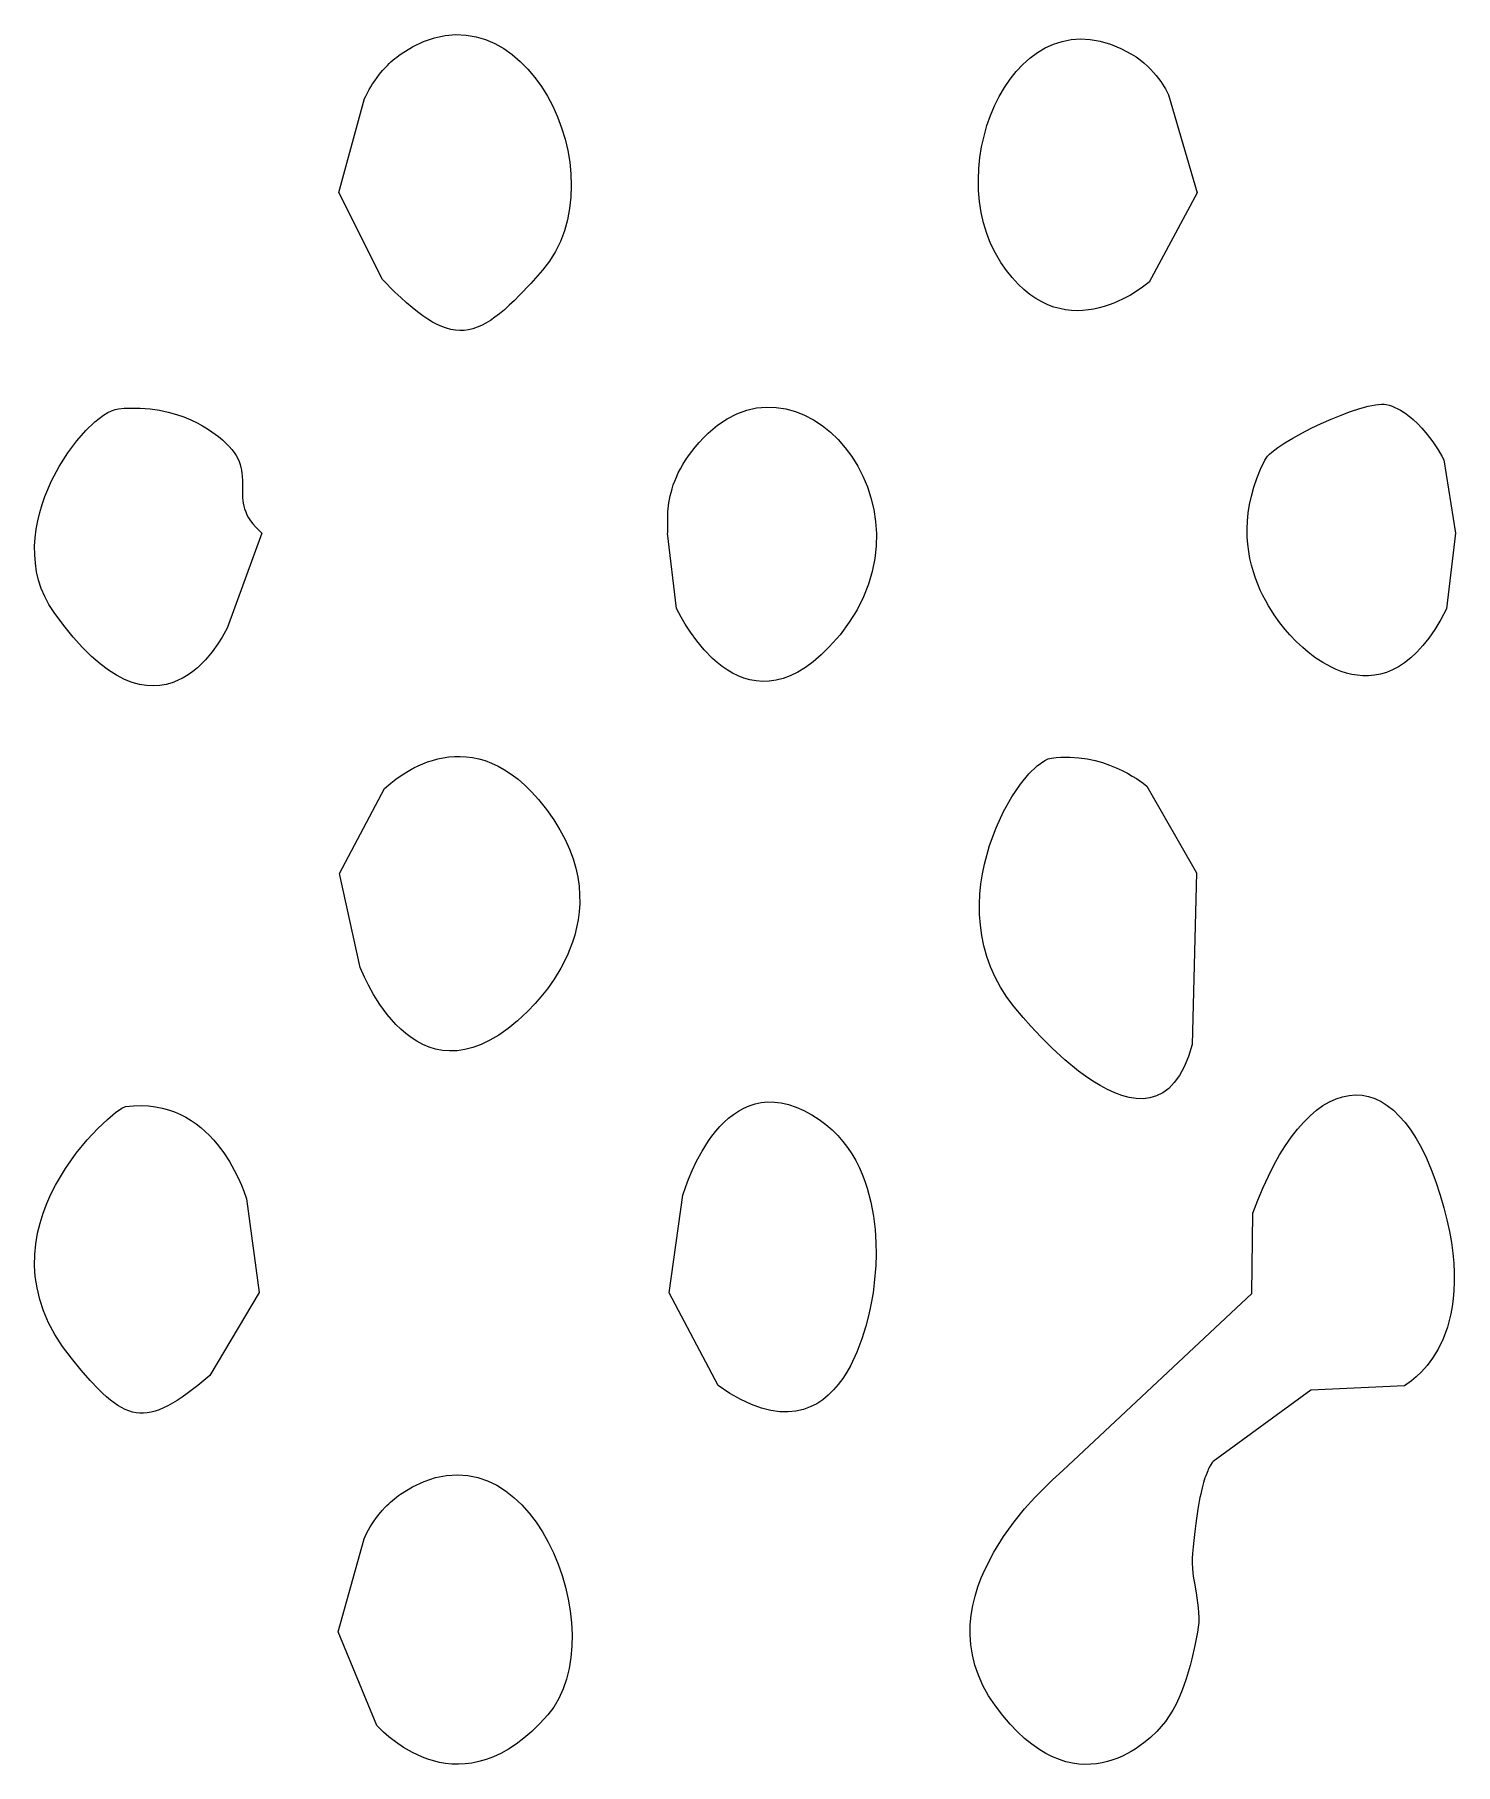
# Model space of a CAD drawing. Header units: millimetres. Extents: x 73 to 173, y -160 to -92.
# Drawn here: x 159.968 to 160.784, y -140.313 to -139.319 of the extents above; entities that cross this region are included whole.
import ezdxf

# ---------------------------------------------------------------- set-up
doc = ezdxf.new("R2010")
doc.units = ezdxf.units.MM
doc.layers.add('F.Silkscreen', color=41, linetype='CONTINUOUS', true_color=0xf2eda1)

msp = doc.modelspace()

# ---------------------------------------------------------------- linework, layer by layer
at = {"layer": 'F.Silkscreen', "linetype": 'CONTINUOUS'}
for p, q in [((160.185264, -139.326147), (160.191668, -139.323087)), ((160.191668, -139.323087), (160.197971, -139.320907)), ((160.197971, -139.320907), (160.204162, -139.319579)), ((160.204162, -139.319579), (160.210207, -139.319064)), ((160.210207, -139.319064), (160.216095, -139.319301)), ((160.216095, -139.319301), (160.221813, -139.320275)), ((160.221813, -139.320275), (160.227341, -139.321916)), ((160.227341, -139.321916), (160.232664, -139.324205)), ((160.232664, -139.324205), (160.23777, -139.327073)), ((160.548721, -139.326744), (160.553479, -139.324587)), ((160.553479, -139.324587), (160.558453, -139.32298)), ((160.558453, -139.32298), (160.563621, -139.321971)), ((160.563621, -139.321971), (160.568986, -139.321579)), ((160.568986, -139.321579), (160.574523, -139.321861)), ((160.574523, -139.321861), (160.580239, -139.322838)), ((160.580239, -139.322838), (160.586115, -139.324542)), ((160.586115, -139.324542), (160.592127, -139.327016)), ((160.171881, -139.335762), (160.172927, -139.334788)), ((160.172927, -139.334788), (160.174013, -139.33382)), ((160.174013, -139.33382), (160.175129, -139.332877)), ((160.175129, -139.332877), (160.176301, -139.331945)), ((160.176301, -139.331945), (160.177516, -139.331035)), ((160.177516, -139.331035), (160.178764, -139.330151)), ((160.178764, -139.330151), (160.185264, -139.326147)), ((160.23777, -139.327073), (160.242636, -139.330503)), ((160.242636, -139.330503), (160.247244, -139.334432)), ((160.247244, -139.334432), (160.251576, -139.338833)), ((160.535823, -139.336247), (160.539878, -139.33262)), ((160.539878, -139.33262), (160.544179, -139.329439)), ((160.544179, -139.329439), (160.548721, -139.326744)), ((160.592127, -139.327016), (160.598284, -139.330294)), ((160.598284, -139.330294), (160.59958, -139.331094)), ((160.59958, -139.331094), (160.600837, -139.331917)), ((160.600837, -139.331917), (160.603208, -139.333616)), ((160.603208, -139.333616), (160.605388, -139.335373)), ((160.605388, -139.335373), (160.607403, -139.337172)), ((160.163609, -139.345549), (160.164955, -139.343657)), ((160.164955, -139.343657), (160.166453, -139.341713)), ((160.166453, -139.341713), (160.168111, -139.339732)), ((160.168111, -139.339732), (160.169913, -139.337738)), ((160.169913, -139.337738), (160.17088, -139.336754)), ((160.17088, -139.336754), (160.171881, -139.335762)), ((160.251576, -139.338833), (160.255626, -139.343653)), ((160.255626, -139.343653), (160.259375, -139.34886)), ((160.525247, -139.349492), (160.528494, -139.344719)), ((160.528494, -139.344719), (160.532031, -139.340286)), ((160.532031, -139.340286), (160.535823, -139.336247)), ((160.607403, -139.337172), (160.609249, -139.338986)), ((160.609249, -139.338986), (160.610917, -139.340806)), ((160.610917, -139.340806), (160.612442, -139.342578)), ((160.612442, -139.342578), (160.613797, -139.344312)), ((160.613797, -139.344312), (160.615002, -139.345974)), ((160.157833, -139.355818), (160.158479, -139.354381)), ((160.158479, -139.354381), (160.159645, -139.35208)), ((160.159645, -139.35208), (160.160425, -139.350651)), ((160.160425, -139.350651), (160.161343, -139.349068)), ((160.161343, -139.349068), (160.162401, -139.347366)), ((160.162401, -139.347366), (160.163609, -139.345549)), ((160.259375, -139.34886), (160.262788, -139.354402)), ((160.262788, -139.354402), (160.265872, -139.360236)), ((160.519617, -139.35995), (160.522277, -139.354579)), ((160.522277, -139.354579), (160.525247, -139.349492)), ((160.615002, -139.345974), (160.616052, -139.347538)), ((160.616052, -139.347538), (160.616975, -139.348995)), ((160.616975, -139.348995), (160.617754, -139.350313)), ((160.617754, -139.350313), (160.618899, -139.352441)), ((160.618899, -139.352441), (160.619557, -139.353766)), ((160.619557, -139.353766), (160.635961, -139.409894)), ((160.143029, -139.4097), (160.157833, -139.355818)), ((160.265872, -139.360236), (160.268594, -139.366327)), ((160.517261, -139.36556), (160.519617, -139.35995)), ((160.268594, -139.366327), (160.270949, -139.372633)), ((160.270949, -139.372633), (160.272911, -139.379099)), ((160.513544, -139.377369), (160.515238, -139.371371)), ((160.515238, -139.371371), (160.517261, -139.36556)), ((160.272911, -139.379099), (160.274466, -139.385695)), ((160.511195, -139.389722), (160.512193, -139.383497)), ((160.512193, -139.383497), (160.513544, -139.377369)), ((160.274466, -139.385695), (160.275598, -139.392377)), ((160.275598, -139.392377), (160.276298, -139.399091)), ((160.510566, -139.396021), (160.511195, -139.389722)), ((160.276298, -139.399091), (160.276537, -139.405806)), ((160.510311, -139.402352), (160.510566, -139.396021)), ((160.510448, -139.408687), (160.510311, -139.402352)), ((160.168003, -139.459697), (160.143029, -139.4097)), ((160.276298, -139.41248), (160.275576, -139.419068)), ((160.276537, -139.405806), (160.276298, -139.41248)), ((160.510986, -139.41497), (160.510448, -139.408687)), ((160.51193, -139.421193), (160.510986, -139.41497)), ((160.635961, -139.409894), (160.608403, -139.461356)), ((160.275576, -139.419068), (160.274353, -139.425527)), ((160.513298, -139.427304), (160.51193, -139.421193)), ((160.272593, -139.431797), (160.27031, -139.43786)), ((160.274353, -139.425527), (160.272593, -139.431797)), ((160.515102, -139.433269), (160.513298, -139.427304)), ((160.517346, -139.439061), (160.515102, -139.433269)), ((160.267457, -139.443678), (160.264037, -139.449182)), ((160.27031, -139.43786), (160.267457, -139.443678)), ((160.520047, -139.444633), (160.517346, -139.439061)), ((160.523208, -139.449962), (160.520047, -139.444633)), ((160.26002, -139.454336), (160.253196, -139.46206)), ((160.264037, -139.449182), (160.26002, -139.454336)), ((160.526438, -139.454588), (160.523208, -139.449962)), ((160.529733, -139.458711), (160.526438, -139.454588)), ((160.175251, -139.466967), (160.168003, -139.459697)), ((160.253196, -139.46206), (160.246859, -139.468814)), ((160.533065, -139.462369), (160.529733, -139.458711)), ((160.536442, -139.465571), (160.533065, -139.462369)), ((160.604606, -139.464233), (160.601481, -139.466357)), ((160.608403, -139.461356), (160.604606, -139.464233)), ((160.178674, -139.470207), (160.175251, -139.466967)), ((160.181968, -139.473186), (160.178674, -139.470207)), ((160.185136, -139.475907), (160.181968, -139.473186)), ((160.240929, -139.474611), (160.238104, -139.477154)), ((160.24385, -139.471837), (160.240929, -139.474611)), ((160.246859, -139.468814), (160.24385, -139.471837)), ((160.539862, -139.468345), (160.536442, -139.465571)), ((160.543287, -139.470711), (160.539862, -139.468345)), ((160.546723, -139.472683), (160.543287, -139.470711)), ((160.550166, -139.474297), (160.546723, -139.472683)), ((160.553595, -139.475575), (160.550166, -139.474297)), ((160.58538, -139.474382), (160.582552, -139.475312)), ((160.588092, -139.473363), (160.58538, -139.474382)), ((160.590684, -139.472251), (160.588092, -139.473363)), ((160.593142, -139.471097), (160.590684, -139.472251)), ((160.597638, -139.468703), (160.593142, -139.471097)), ((160.601481, -139.466357), (160.597638, -139.468703)), ((160.188209, -139.47837), (160.185136, -139.475907)), ((160.191169, -139.480578), (160.188209, -139.47837)), ((160.194049, -139.482533), (160.191169, -139.480578)), ((160.196837, -139.484214), (160.194049, -139.482533)), ((160.199577, -139.48566), (160.196837, -139.484214)), ((160.230024, -139.483303), (160.227449, -139.484865)), ((160.232655, -139.481503), (160.230024, -139.483303)), ((160.235351, -139.479442), (160.232655, -139.481503)), ((160.238104, -139.477154), (160.235351, -139.479442)), ((160.557015, -139.476525), (160.553595, -139.475575)), ((160.560398, -139.477188), (160.557015, -139.476525)), ((160.563753, -139.477564), (160.560398, -139.477188)), ((160.567058, -139.477694), (160.563753, -139.477564)), ((160.570297, -139.477591), (160.567058, -139.477694)), ((160.573486, -139.477287), (160.570297, -139.477591)), ((160.576598, -139.476788), (160.573486, -139.477287)), ((160.579625, -139.476111), (160.576598, -139.476788)), ((160.582552, -139.475312), (160.579625, -139.476111)), ((160.202227, -139.486843), (160.199577, -139.48566)), ((160.204838, -139.487774), (160.202227, -139.486843)), ((160.207401, -139.488449), (160.204838, -139.487774)), ((160.209933, -139.488878), (160.207401, -139.488449)), ((160.212442, -139.489041), (160.209933, -139.488878)), ((160.214918, -139.488976), (160.212442, -139.489041)), ((160.217411, -139.488649), (160.214918, -139.488976)), ((160.21989, -139.48807), (160.217411, -139.488649)), ((160.222386, -139.487249), (160.21989, -139.48807)), ((160.224905, -139.486182), (160.222386, -139.487249)), ((160.227449, -139.484865), (160.224905, -139.486182)), ((160.014621, -139.534418), (160.016545, -139.534041)), ((160.016545, -139.534041), (160.019778, -139.533772)), ((160.019778, -139.533772), (160.022921, -139.533613)), ((160.022921, -139.533613), (160.02896, -139.533642)), ((160.02896, -139.533642), (160.034663, -139.534071)), ((160.034663, -139.534071), (160.040031, -139.534851)), ((160.377247, -139.534868), (160.382921, -139.533591)), ((160.382921, -139.533591), (160.388599, -139.533076)), ((160.388599, -139.533076), (160.394226, -139.533258)), ((160.394226, -139.533258), (160.399778, -139.534136)), ((160.399778, -139.534136), (160.405229, -139.53565)), ((160.724103, -139.535634), (160.729309, -139.533927)), ((160.729309, -139.533927), (160.734081, -139.532611)), ((160.734081, -139.532611), (160.738311, -139.531744)), ((160.738311, -139.531744), (160.740174, -139.531501)), ((160.740174, -139.531501), (160.741848, -139.531391)), ((160.741848, -139.531391), (160.743328, -139.531425)), ((160.743328, -139.531425), (160.744578, -139.531612)), ((160.744578, -139.531612), (160.746277, -139.532062)), ((160.746277, -139.532062), (160.747939, -139.532624)), ((160.747939, -139.532624), (160.749571, -139.5333)), ((160.749571, -139.5333), (160.751168, -139.534053)), ((160.751168, -139.534053), (160.752738, -139.534903)), ((159.997745, -139.546502), (160.002962, -139.54153)), ((160.002962, -139.54153), (160.007936, -139.537704)), ((160.007936, -139.537704), (160.010291, -139.536273)), ((160.010291, -139.536273), (160.012526, -139.53517)), ((160.012526, -139.53517), (160.014621, -139.534418)), ((160.040031, -139.534851), (160.045049, -139.53593)), ((160.045049, -139.53593), (160.049719, -139.537256)), ((160.049719, -139.537256), (160.054032, -139.538767)), ((160.054032, -139.538767), (160.057988, -139.540404)), ((160.057988, -139.540404), (160.061579, -139.542124)), ((160.061579, -139.542124), (160.064806, -139.543866)), ((160.064806, -139.543866), (160.067652, -139.545601)), ((160.355146, -139.548113), (160.360517, -139.543514)), ((160.360517, -139.543514), (160.366015, -139.53979)), ((160.366015, -139.53979), (160.371597, -139.536915)), ((160.371597, -139.536915), (160.377247, -139.534868)), ((160.405229, -139.53565), (160.410528, -139.537781)), ((160.410528, -139.537781), (160.415674, -139.540491)), ((160.415674, -139.540491), (160.420603, -139.543742)), ((160.420603, -139.543742), (160.425297, -139.547501)), ((160.701508, -139.545226), (160.707167, -139.542532)), ((160.707167, -139.542532), (160.712899, -139.539991)), ((160.712899, -139.539991), (160.718591, -139.537686)), ((160.718591, -139.537686), (160.724103, -139.535634)), ((160.752738, -139.534903), (160.754264, -139.535832)), ((160.754264, -139.535832), (160.755747, -139.536835)), ((160.755747, -139.536835), (160.757199, -139.537907)), ((160.757199, -139.537907), (160.758609, -139.539026)), ((160.758609, -139.539026), (160.759986, -139.540201)), ((160.759986, -139.540201), (160.762601, -139.542666)), ((160.762601, -139.542666), (160.765037, -139.545243)), ((159.987328, -139.559428), (159.992484, -139.552511)), ((159.992484, -139.552511), (159.997745, -139.546502)), ((160.067652, -139.545601), (160.070129, -139.547236)), ((160.070129, -139.547236), (160.073913, -139.550059)), ((160.073913, -139.550059), (160.076138, -139.551916)), ((160.076138, -139.551916), (160.078186, -139.553788)), ((160.078186, -139.553788), (160.079981, -139.55564)), ((160.347743, -139.556008), (160.350009, -139.553399)), ((160.350009, -139.553399), (160.352482, -139.550767)), ((160.352482, -139.550767), (160.355146, -139.548113)), ((160.425297, -139.547501), (160.42971, -139.551751)), ((160.42971, -139.551751), (160.433821, -139.556436)), ((160.682251, -139.556378), (160.686301, -139.553646)), ((160.686301, -139.553646), (160.690957, -139.550841)), ((160.690957, -139.550841), (160.696065, -139.548017)), ((160.696065, -139.548017), (160.701508, -139.545226)), ((160.765037, -139.545243), (160.767287, -139.547862)), ((160.767287, -139.547862), (160.769353, -139.550478)), ((160.769353, -139.550478), (160.771216, -139.553018)), ((160.771216, -139.553018), (160.772853, -139.555414)), ((159.982457, -139.567126), (159.987328, -139.559428)), ((160.079981, -139.55564), (160.08154, -139.557452)), ((160.08154, -139.557452), (160.082866, -139.559227)), ((160.082866, -139.559227), (160.083997, -139.560967)), ((160.083997, -139.560967), (160.084934, -139.562696)), ((160.084934, -139.562696), (160.085696, -139.564392)), ((160.340568, -139.566114), (160.342094, -139.56364)), ((160.342094, -139.56364), (160.343798, -139.561123)), ((160.343798, -139.561123), (160.345682, -139.558577)), ((160.345682, -139.558577), (160.347743, -139.556008)), ((160.433821, -139.556436), (160.437595, -139.561525)), ((160.437595, -139.561525), (160.440998, -139.566989)), ((160.672358, -139.56881), (160.674862, -139.563503)), ((160.674862, -139.563503), (160.675499, -139.562464)), ((160.675499, -139.562464), (160.6764, -139.561357)), ((160.6764, -139.561357), (160.677532, -139.560185)), ((160.677532, -139.560185), (160.678896, -139.55896)), ((160.678896, -139.55896), (160.682251, -139.556378)), ((160.772853, -139.555414), (160.774281, -139.557629)), ((160.774281, -139.557629), (160.776434, -139.561238)), ((160.776434, -139.561238), (160.777583, -139.56335)), ((160.777583, -139.56335), (160.784259, -139.605513)), ((159.978047, -139.575489), (159.982457, -139.567126)), ((160.085696, -139.564392), (160.086309, -139.566055)), ((160.086309, -139.566055), (160.08678, -139.567707)), ((160.08678, -139.567707), (160.08713, -139.569338)), ((160.08713, -139.569338), (160.087369, -139.570953)), ((160.087369, -139.570953), (160.087534, -139.572554)), ((160.087534, -139.572554), (160.087656, -139.575729)), ((160.335929, -139.575556), (160.336868, -139.573268)), ((160.336868, -139.573268), (160.337956, -139.570933)), ((160.337956, -139.570933), (160.339188, -139.568547)), ((160.339188, -139.568547), (160.340568, -139.566114)), ((160.440998, -139.566989), (160.443988, -139.572805)), ((160.443988, -139.572805), (160.446549, -139.578917)), ((160.668498, -139.579142), (160.670238, -139.574031)), ((160.670238, -139.574031), (160.672358, -139.56881)), ((159.974248, -139.584386), (159.978047, -139.575489)), ((160.087656, -139.578873), (160.087641, -139.582022)), ((160.087641, -139.582022), (160.087753, -139.585179)), ((160.087656, -139.575729), (160.087656, -139.578873)), ((160.333305, -139.584117), (160.333795, -139.582068)), ((160.333795, -139.582068), (160.334395, -139.579952)), ((160.334395, -139.579952), (160.3351, -139.577786)), ((160.3351, -139.577786), (160.335929, -139.575556)), ((160.446549, -139.578917), (160.448627, -139.585298)), ((160.667101, -139.58416), (160.668498, -139.579142)), ((159.970105, -139.598449), (159.971252, -139.593687)), ((159.971252, -139.593687), (159.972644, -139.588987)), ((159.972644, -139.588987), (159.974248, -139.584386)), ((160.087753, -139.585179), (160.087906, -139.586762)), ((160.087906, -139.586762), (160.088131, -139.588367)), ((160.088131, -139.588367), (160.08847, -139.589979)), ((160.08847, -139.589979), (160.088922, -139.591614)), ((160.088922, -139.591614), (160.089517, -139.593257)), ((160.089517, -139.593257), (160.090264, -139.594928)), ((160.331887, -139.596296), (160.332003, -139.59323)), ((160.332003, -139.59323), (160.332319, -139.589817)), ((160.332319, -139.589817), (160.332572, -139.587991)), ((160.332572, -139.587991), (160.33289, -139.586083)), ((160.33289, -139.586083), (160.333305, -139.584117)), ((160.448627, -139.585298), (160.450203, -139.591936)), ((160.450203, -139.591936), (160.451248, -139.598767)), ((160.664836, -139.598523), (160.665296, -139.593851)), ((160.665296, -139.593851), (160.666042, -139.589055)), ((160.666042, -139.589055), (160.667101, -139.58416)), ((159.968617, -139.608133), (159.969222, -139.60327)), ((159.969222, -139.60327), (159.970105, -139.598449)), ((160.090264, -139.594928), (160.091173, -139.596615)), ((160.091173, -139.596615), (160.092265, -139.598333)), ((160.092265, -139.598333), (160.093569, -139.600085)), ((160.093569, -139.600085), (160.095088, -139.601857)), ((160.095088, -139.601857), (160.096858, -139.603668)), ((160.096858, -139.603668), (160.098877, -139.605513)), ((160.331896, -139.59899), (160.331887, -139.596296)), ((160.331996, -139.603161), (160.331896, -139.59899)), ((160.33196, -139.604575), (160.331996, -139.603161)), ((160.451248, -139.598767), (160.451711, -139.605762)), ((160.664661, -139.603085), (160.664836, -139.598523)), ((160.66473, -139.607523), (160.664661, -139.603085)), ((159.96832, -139.613019), (159.968617, -139.608133)), ((159.96834, -139.617904), (159.96832, -139.613019)), ((160.098877, -139.605513), (160.078957, -139.66004)), ((160.331772, -139.605513), (160.331903, -139.605112)), ((160.336939, -139.64875), (160.331772, -139.605513)), ((160.331903, -139.605112), (160.33196, -139.604575)), ((160.451572, -139.61291), (160.45079, -139.620152)), ((160.451711, -139.605762), (160.451572, -139.61291)), ((160.66504, -139.611822), (160.66473, -139.607523)), ((160.665565, -139.616002), (160.66504, -139.611822)), ((160.784259, -139.605513), (160.779147, -139.648892)), ((159.968715, -139.622784), (159.96834, -139.617904)), ((159.969465, -139.627652), (159.968715, -139.622784)), ((160.45079, -139.620152), (160.449347, -139.627457)), ((160.6663, -139.620059), (160.665565, -139.616002)), ((160.667203, -139.623963), (160.6663, -139.620059)), ((159.970599, -139.632476), (159.969465, -139.627652)), ((159.972141, -139.637252), (159.970599, -139.632476)), ((160.449347, -139.627457), (160.447192, -139.634809)), ((160.668263, -139.627734), (160.667203, -139.623963)), ((160.669469, -139.631362), (160.668263, -139.627734)), ((160.670801, -139.634844), (160.669469, -139.631362)), ((159.974115, -139.641952), (159.972141, -139.637252)), ((159.976542, -139.646573), (159.974115, -139.641952)), ((160.444295, -139.642155), (160.440631, -139.649479)), ((160.447192, -139.634809), (160.444295, -139.642155)), ((160.672229, -139.638168), (160.670801, -139.634844)), ((160.673744, -139.641352), (160.672229, -139.638168)), ((160.675314, -139.644379), (160.673744, -139.641352)), ((159.97945, -139.651082), (159.976542, -139.646573)), ((159.985032, -139.658641), (159.97945, -139.651082)), ((160.339578, -139.653713), (160.336939, -139.64875)), ((160.440631, -139.649479), (160.436163, -139.656729)), ((160.67693, -139.647238), (160.675314, -139.644379)), ((160.678577, -139.649934), (160.67693, -139.647238)), ((160.680227, -139.652461), (160.678577, -139.649934)), ((160.683476, -139.657006), (160.680227, -139.652461)), ((160.779147, -139.648892), (160.775842, -139.655158)), ((159.990469, -139.665333), (159.985032, -139.658641)), ((160.078957, -139.66004), (160.076108, -139.6652)), ((160.341933, -139.657711), (160.339578, -139.653713)), ((160.344942, -139.662351), (160.341933, -139.657711)), ((160.348593, -139.667374), (160.344942, -139.662351)), ((160.436163, -139.656729), (160.430853, -139.663884)), ((160.686515, -139.660836), (160.683476, -139.657006)), ((160.689202, -139.663921), (160.686515, -139.660836)), ((160.772471, -139.660768), (160.769057, -139.665752)), ((160.775842, -139.655158), (160.772471, -139.660768)), ((159.995757, -139.6712), (159.990469, -139.665333)), ((160.00089, -139.676277), (159.995757, -139.6712)), ((160.073593, -139.669169), (160.070355, -139.673643)), ((160.076108, -139.6652), (160.073593, -139.669169)), ((160.35285, -139.672506), (160.348593, -139.667374)), ((160.357707, -139.677476), (160.35285, -139.672506)), ((160.424675, -139.670895), (160.419998, -139.675496)), ((160.430853, -139.663884), (160.424675, -139.670895)), ((160.692877, -139.667776), (160.689202, -139.663921)), ((160.696576, -139.671293), (160.692877, -139.667776)), ((160.699685, -139.673932), (160.696576, -139.671293)), ((160.76561, -139.670136), (160.762133, -139.673949)), ((160.769057, -139.665752), (160.76561, -139.670136)), ((160.005883, -139.680604), (160.00089, -139.676277)), ((160.010719, -139.684226), (160.005883, -139.680604)), ((160.061774, -139.682846), (160.059199, -139.684958)), ((160.064175, -139.680614), (160.061774, -139.682846)), ((160.066412, -139.678311), (160.064175, -139.680614)), ((160.070355, -139.673643), (160.066412, -139.678311)), ((160.360353, -139.679816), (160.357707, -139.677476)), ((160.363133, -139.68202), (160.360353, -139.679816)), ((160.366064, -139.684046), (160.363133, -139.68202)), ((160.410946, -139.682682), (160.406566, -139.685348)), ((160.415418, -139.67941), (160.410946, -139.682682)), ((160.419998, -139.675496), (160.415418, -139.67941)), ((160.703529, -139.676855), (160.699685, -139.673932)), ((160.708039, -139.679804), (160.703529, -139.676855)), ((160.713135, -139.682579), (160.708039, -139.679804)), ((160.71588, -139.683821), (160.713135, -139.682579)), ((160.751625, -139.682267), (160.748122, -139.684089)), ((160.755127, -139.67998), (160.751625, -139.682267)), ((160.758626, -139.677222), (160.755127, -139.67998)), ((160.762133, -139.673949), (160.758626, -139.677222)), ((160.015403, -139.687175), (160.010719, -139.684226)), ((160.01993, -139.689502), (160.015403, -139.687175)), ((160.024306, -139.69124), (160.01993, -139.689502)), ((160.028521, -139.692428), (160.024306, -139.69124)), ((160.032581, -139.693106), (160.028521, -139.692428)), ((160.036478, -139.693316), (160.032581, -139.693106)), ((160.040221, -139.693091), (160.036478, -139.693316)), ((160.043792, -139.692484), (160.040221, -139.693091)), ((160.047211, -139.691521), (160.043792, -139.692484)), ((160.050454, -139.690248), (160.047211, -139.691521)), ((160.053534, -139.688711), (160.050454, -139.690248)), ((160.056457, -139.686926), (160.053534, -139.688711)), ((160.059199, -139.684958), (160.056457, -139.686926)), ((160.369119, -139.685875), (160.366064, -139.684046)), ((160.372307, -139.687457), (160.369119, -139.685875)), ((160.375629, -139.688765), (160.372307, -139.687457)), ((160.379082, -139.689761), (160.375629, -139.688765)), ((160.382656, -139.690422), (160.379082, -139.689761)), ((160.38635, -139.69071), (160.382656, -139.690422)), ((160.390166, -139.69059), (160.38635, -139.69071)), ((160.394096, -139.690025), (160.390166, -139.69059)), ((160.398145, -139.688987), (160.394096, -139.690025)), ((160.402307, -139.687435), (160.398145, -139.688987)), ((160.406566, -139.685348), (160.402307, -139.687435)), ((160.718736, -139.684934), (160.71588, -139.683821)), ((160.721701, -139.685875), (160.718736, -139.684934)), ((160.724759, -139.686636), (160.721701, -139.685875)), ((160.727912, -139.687156), (160.724759, -139.686636)), ((160.731146, -139.687455), (160.727912, -139.687156)), ((160.734446, -139.687457), (160.731146, -139.687455)), ((160.737798, -139.68715), (160.734446, -139.687457)), ((160.741206, -139.686505), (160.737798, -139.68715)), ((160.744649, -139.685498), (160.741206, -139.686505)), ((160.748122, -139.684089), (160.744649, -139.685498)), ((160.179421, -139.744297), (160.183697, -139.741699)), ((160.183697, -139.741699), (160.186052, -139.74042)), ((160.186052, -139.74042), (160.188551, -139.739199)), ((160.188551, -139.739199), (160.191191, -139.738046)), ((160.191191, -139.738046), (160.193942, -139.73698)), ((160.193942, -139.73698), (160.196818, -139.736033)), ((160.196818, -139.736033), (160.19981, -139.735223)), ((160.19981, -139.735223), (160.20291, -139.734565)), ((160.20291, -139.734565), (160.206102, -139.734089)), ((160.206102, -139.734089), (160.20939, -139.733809)), ((160.20939, -139.733809), (160.212767, -139.733753)), ((160.212767, -139.733753), (160.216221, -139.733938)), ((160.216221, -139.733938), (160.219747, -139.734406)), ((160.219747, -139.734406), (160.223343, -139.735147)), ((160.223343, -139.735147), (160.226996, -139.736211)), ((160.226996, -139.736211), (160.230703, -139.737597)), ((160.230703, -139.737597), (160.234458, -139.739345)), ((160.234458, -139.739345), (160.238251, -139.741461)), ((160.238251, -139.741461), (160.242082, -139.743971)), ((160.539373, -139.743781), (160.5441, -139.739175)), ((160.5441, -139.739175), (160.548451, -139.736122)), ((160.548451, -139.736122), (160.550423, -139.735225)), ((160.550423, -139.735225), (160.552223, -139.734771)), ((160.552223, -139.734771), (160.554976, -139.734461)), ((160.554976, -139.734461), (160.557679, -139.734273)), ((160.557679, -139.734273), (160.560324, -139.734193)), ((160.560324, -139.734193), (160.562915, -139.73421)), ((160.562915, -139.73421), (160.567948, -139.734543)), ((160.567948, -139.734543), (160.572751, -139.735216)), ((160.572751, -139.735216), (160.57731, -139.73616)), ((160.57731, -139.73616), (160.581611, -139.737363)), ((160.581611, -139.737363), (160.585639, -139.738737)), ((160.585639, -139.738737), (160.589368, -139.74024)), ((160.589368, -139.74024), (160.592796, -139.741826)), ((160.592796, -139.741826), (160.595908, -139.743441)), ((160.143365, -139.801025), (160.169276, -139.752197)), ((160.169276, -139.752197), (160.172856, -139.749095)), ((160.172856, -139.749095), (160.1758, -139.746818)), ((160.1758, -139.746818), (160.179421, -139.744297)), ((160.242082, -139.743971), (160.245936, -139.746924)), ((160.245936, -139.746924), (160.249806, -139.750306)), ((160.249806, -139.750306), (160.253693, -139.754152)), ((160.529539, -139.757042), (160.534443, -139.749785)), ((160.534443, -139.749785), (160.539373, -139.743781)), ((160.595908, -139.743441), (160.598685, -139.745028)), ((160.598685, -139.745028), (160.60112, -139.746542)), ((160.60112, -139.746542), (160.604868, -139.749131)), ((160.604868, -139.749131), (160.607047, -139.750786)), ((160.607047, -139.750786), (160.635622, -139.80064)), ((160.253693, -139.754152), (160.257591, -139.758482)), ((160.257591, -139.758482), (160.262305, -139.764365)), ((160.52481, -139.765404), (160.529539, -139.757042)), ((160.262305, -139.764365), (160.266432, -139.770179)), ((160.266432, -139.770179), (160.269988, -139.775917)), ((160.520485, -139.774732), (160.52481, -139.765404)), ((160.269988, -139.775917), (160.273006, -139.781568)), ((160.273006, -139.781568), (160.275511, -139.787123)), ((160.516741, -139.78488), (160.520485, -139.774732)), ((160.275511, -139.787123), (160.27753, -139.792587)), ((160.27753, -139.792587), (160.279093, -139.79795)), ((160.513773, -139.795685), (160.516741, -139.78488)), ((160.155346, -139.854973), (160.143365, -139.801025)), ((160.279093, -139.79795), (160.280235, -139.8032)), ((160.511777, -139.807018), (160.512649, -139.801298)), ((160.512649, -139.801298), (160.513773, -139.795685)), ((160.635622, -139.80064), (160.63309, -139.89933)), ((160.280235, -139.8032), (160.280959, -139.808344)), ((160.280959, -139.808344), (160.281316, -139.813356)), ((160.511199, -139.812836), (160.511777, -139.807018)), ((160.281329, -139.818236), (160.281031, -139.82299)), ((160.281316, -139.813356), (160.281329, -139.818236)), ((160.510937, -139.818726), (160.511199, -139.812836)), ((160.511012, -139.824671), (160.510937, -139.818726)), ((160.279578, -139.832075), (160.278491, -139.83638)), ((160.280434, -139.827607), (160.279578, -139.832075)), ((160.281031, -139.82299), (160.280434, -139.827607)), ((160.511453, -139.830659), (160.511012, -139.824671)), ((160.512289, -139.836665), (160.511453, -139.830659)), ((160.2772, -139.840534), (160.274107, -139.848342)), ((160.278491, -139.83638), (160.2772, -139.840534)), ((160.51353, -139.842675), (160.512289, -139.836665)), ((160.274107, -139.848342), (160.270537, -139.855445)), ((160.515202, -139.848666), (160.51353, -139.842675)), ((160.517339, -139.854615), (160.515202, -139.848666)), ((160.157811, -139.860646), (160.155346, -139.854973)), ((160.160053, -139.865211), (160.157811, -139.860646)), ((160.2667, -139.861786), (160.262812, -139.867323)), ((160.270537, -139.855445), (160.2667, -139.861786)), ((160.519952, -139.860515), (160.517339, -139.854615)), ((160.52308, -139.866344), (160.519952, -139.860515)), ((160.162975, -139.870516), (160.160053, -139.865211)), ((160.166577, -139.876264), (160.162975, -139.870516)), ((160.259111, -139.871998), (160.255824, -139.875759)), ((160.262812, -139.867323), (160.259111, -139.871998)), ((160.526743, -139.872076), (160.52308, -139.866344)), ((160.530954, -139.877711), (160.526743, -139.872076)), ((160.170851, -139.882124), (160.166577, -139.876264)), ((160.175819, -139.887817), (160.170851, -139.882124)), ((160.251355, -139.880387), (160.245689, -139.885636)), ((160.255824, -139.875759), (160.251355, -139.880387)), ((160.535966, -139.883726), (160.530954, -139.877711)), ((160.178553, -139.8905), (160.175819, -139.887817)), ((160.181453, -139.893021), (160.178553, -139.8905)), ((160.240207, -139.890107), (160.234885, -139.893844)), ((160.245689, -139.885636), (160.240207, -139.890107)), ((160.540506, -139.888846), (160.535966, -139.883726)), ((160.546131, -139.89487), (160.540506, -139.888846)), ((160.184535, -139.895346), (160.181453, -139.893021)), ((160.187793, -139.89743), (160.184535, -139.895346)), ((160.191205, -139.899246), (160.187793, -139.89743)), ((160.194807, -139.900747), (160.191205, -139.899246)), ((160.198567, -139.901896), (160.194807, -139.900747)), ((160.202501, -139.902657), (160.198567, -139.901896)), ((160.219966, -139.901038), (160.215349, -139.902213)), ((160.224768, -139.899267), (160.219966, -139.901038)), ((160.229748, -139.896889), (160.224768, -139.899267)), ((160.234885, -139.893844), (160.229748, -139.896889)), ((160.552677, -139.901408), (160.546131, -139.89487)), ((160.559957, -139.908097), (160.552677, -139.901408)), ((160.63309, -139.89933), (160.63094, -139.906184)), ((160.206609, -139.90299), (160.202501, -139.902657)), ((160.210885, -139.90286), (160.206609, -139.90299)), ((160.215349, -139.902213), (160.210885, -139.90286)), ((160.567791, -139.914545), (160.559957, -139.908097)), ((160.63094, -139.906184), (160.628487, -139.912078)), ((160.571865, -139.917567), (160.567791, -139.914545)), ((160.575997, -139.920375), (160.571865, -139.917567)), ((160.580187, -139.92294), (160.575997, -139.920375)), ((160.622797, -139.921177), (160.619593, -139.924486)), ((160.625764, -139.91706), (160.622797, -139.921177)), ((160.628487, -139.912078), (160.625764, -139.91706)), ((160.584389, -139.925201), (160.580187, -139.92294)), ((160.5886, -139.927132), (160.584389, -139.925201)), ((160.592791, -139.928675), (160.5886, -139.927132)), ((160.596933, -139.929764), (160.592791, -139.928675)), ((160.601013, -139.930379), (160.596933, -139.929764)), ((160.604995, -139.930461), (160.601013, -139.930379)), ((160.608865, -139.929962), (160.604995, -139.930461)), ((160.612615, -139.92883), (160.608865, -139.929962)), ((160.616203, -139.927011), (160.612615, -139.92883)), ((160.619593, -139.924486), (160.616203, -139.927011)), ((160.71194, -139.932233), (160.715693, -139.930512)), ((160.715693, -139.930512), (160.719445, -139.929265)), ((160.719445, -139.929265), (160.723193, -139.928503)), ((160.723193, -139.928503), (160.726932, -139.928232)), ((160.726932, -139.928232), (160.730653, -139.928454)), ((160.730653, -139.928454), (160.734337, -139.929169)), ((160.734337, -139.929169), (160.738, -139.930391)), ((160.738, -139.930391), (160.741606, -139.932113)), ((160.010119, -139.942302), (160.014843, -139.938373)), ((160.014843, -139.938373), (160.018393, -139.935866)), ((160.018393, -139.935866), (160.020439, -139.934913)), ((160.020439, -139.934913), (160.025025, -139.934466)), ((160.025025, -139.934466), (160.029408, -139.934349)), ((160.029408, -139.934349), (160.033626, -139.934541)), ((160.033626, -139.934541), (160.037654, -139.935025)), ((160.037654, -139.935025), (160.041515, -139.935776)), ((160.041515, -139.935776), (160.045187, -139.936788)), ((160.045187, -139.936788), (160.048697, -139.938023)), ((160.048697, -139.938023), (160.052028, -139.93948)), ((160.052028, -139.93948), (160.055211, -139.941131)), ((160.055211, -139.941131), (160.058225, -139.942961)), ((160.364258, -139.943972), (160.366863, -139.941621)), ((160.366863, -139.941621), (160.369607, -139.939468)), ((160.369607, -139.939468), (160.37251, -139.937531)), ((160.37251, -139.937531), (160.37556, -139.935866)), ((160.37556, -139.935866), (160.378761, -139.93447)), ((160.378761, -139.93447), (160.382122, -139.933401)), ((160.382122, -139.933401), (160.385643, -139.932675)), ((160.385643, -139.932675), (160.389307, -139.932312)), ((160.389307, -139.932312), (160.393142, -139.932363)), ((160.393142, -139.932363), (160.39713, -139.932845)), ((160.39713, -139.932845), (160.401285, -139.933789)), ((160.401285, -139.933789), (160.405601, -139.935214)), ((160.405601, -139.935214), (160.410088, -139.937174)), ((160.410088, -139.937174), (160.414731, -139.939679)), ((160.414731, -139.939679), (160.418914, -139.942359)), ((160.69721, -139.943821), (160.700835, -139.94024)), ((160.700835, -139.94024), (160.704513, -139.937104)), ((160.704513, -139.937104), (160.708213, -139.93443)), ((160.708213, -139.93443), (160.71194, -139.932233)), ((160.741606, -139.932113), (160.745153, -139.934357)), ((160.745153, -139.934357), (160.748634, -139.937107)), ((160.748634, -139.937107), (160.752048, -139.940377)), ((160.752048, -139.940377), (160.75537, -139.944167)), ((159.998451, -139.9541), (160.004542, -139.947578)), ((160.004542, -139.947578), (160.010119, -139.942302)), ((160.058225, -139.942961), (160.061086, -139.94493)), ((160.061086, -139.94493), (160.063788, -139.947056)), ((160.063788, -139.947056), (160.066329, -139.949282)), ((160.066329, -139.949282), (160.068738, -139.951607)), ((160.068738, -139.951607), (160.070989, -139.954018)), ((160.35731, -139.951892), (160.35948, -139.949135)), ((160.35948, -139.949135), (160.361796, -139.946483)), ((160.361796, -139.946483), (160.364258, -139.943972)), ((160.418914, -139.942359), (160.422753, -139.945233)), ((160.422753, -139.945233), (160.426301, -139.948302)), ((160.426301, -139.948302), (160.429547, -139.951559)), ((160.429547, -139.951559), (160.432518, -139.954961)), ((160.690123, -139.952379), (160.693627, -139.947882)), ((160.693627, -139.947882), (160.69721, -139.943821)), ((160.75537, -139.944167), (160.758603, -139.948498)), ((160.758603, -139.948498), (160.761734, -139.953352)), ((159.992159, -139.961766), (159.998451, -139.9541)), ((160.070989, -139.954018), (160.073097, -139.956482)), ((160.073097, -139.956482), (160.076905, -139.961508)), ((160.076905, -139.961508), (160.08018, -139.966538)), ((160.348515, -139.966247), (160.351635, -139.960513)), ((160.351635, -139.960513), (160.355283, -139.954727)), ((160.355283, -139.954727), (160.35731, -139.951892)), ((160.432518, -139.954961), (160.435225, -139.95852)), ((160.435225, -139.95852), (160.437659, -139.962187)), ((160.683313, -139.962741), (160.686674, -139.957333)), ((160.686674, -139.957333), (160.690123, -139.952379)), ((160.761734, -139.953352), (160.764748, -139.958738)), ((160.764748, -139.958738), (160.767657, -139.964682)), ((159.980254, -139.980123), (159.985977, -139.970467)), ((159.985977, -139.970467), (159.992159, -139.961766)), ((160.08018, -139.966538), (160.082945, -139.971404)), ((160.082945, -139.971404), (160.085232, -139.975961)), ((160.345945, -139.971703), (160.348515, -139.966247)), ((160.437659, -139.962187), (160.439865, -139.965969)), ((160.439865, -139.965969), (160.441826, -139.96984)), ((160.441826, -139.96984), (160.443572, -139.973773)), ((160.676855, -139.97484), (160.680035, -139.968566)), ((160.680035, -139.968566), (160.683313, -139.962741)), ((160.767657, -139.964682), (160.770423, -139.971174)), ((160.770423, -139.971174), (160.773059, -139.978199)), ((159.977662, -139.985271), (159.980254, -139.980123)), ((160.085232, -139.975961), (160.087051, -139.980059)), ((160.087051, -139.980059), (160.088431, -139.983531)), ((160.340597, -139.985931), (160.34229, -139.980809)), ((160.34229, -139.980809), (160.343863, -139.97664)), ((160.343863, -139.97664), (160.345945, -139.971703)), ((160.443572, -139.973773), (160.44511, -139.977765)), ((160.44511, -139.977765), (160.446452, -139.981782)), ((160.673782, -139.981537), (160.676855, -139.97484)), ((160.773059, -139.978199), (160.775542, -139.985791)), ((159.97321, -139.996161), (159.975306, -139.990623)), ((159.975306, -139.990623), (159.977662, -139.985271)), ((160.088431, -139.983531), (160.090009, -139.987978)), ((160.090009, -139.987978), (160.097221, -140.041829)), ((160.332749, -140.041975), (160.340597, -139.985931)), ((160.446452, -139.981782), (160.448569, -139.989859)), ((160.448569, -139.989859), (160.450047, -139.997861)), ((160.667998, -139.996208), (160.670837, -139.988662)), ((160.670837, -139.988662), (160.673782, -139.981537)), ((160.775542, -139.985791), (160.777639, -139.993063)), ((159.971437, -140.001883), (159.97321, -139.996161)), ((160.450047, -139.997861), (160.450969, -140.005642)), ((160.667271, -140.042359), (160.667998, -139.996208)), ((160.777639, -139.993063), (160.779388, -140.000028)), ((160.779388, -140.000028), (160.780814, -140.006691)), ((159.968996, -140.013772), (159.970024, -140.007748)), ((159.970024, -140.007748), (159.971437, -140.001883)), ((160.450969, -140.005642), (160.451434, -140.013058)), ((160.780814, -140.006691), (160.78193, -140.013053)), ((159.968299, -140.026222), (159.968413, -140.019931)), ((159.968413, -140.019931), (159.968996, -140.013772)), ((160.451518, -140.019978), (160.451343, -140.026253)), ((160.451434, -140.013058), (160.451518, -140.019978)), ((160.78193, -140.013053), (160.782744, -140.019126)), ((160.782744, -140.019126), (160.783285, -140.02491)), ((159.968708, -140.032631), (159.968299, -140.026222)), ((160.451343, -140.026253), (160.450544, -140.03628)), ((160.783285, -140.02491), (160.783572, -140.030424)), ((160.783572, -140.030424), (160.783611, -140.035665)), ((159.969673, -140.039125), (159.968708, -140.032631)), ((159.971235, -140.045714), (159.969673, -140.039125)), ((160.450544, -140.03628), (160.449792, -140.042018)), ((160.783425, -140.040633), (160.783021, -140.045341)), ((160.783611, -140.035665), (160.783425, -140.040633)), ((159.973432, -140.052382), (159.971235, -140.045714)), ((160.097221, -140.041829), (160.068932, -140.089535)), ((160.360889, -140.095285), (160.332749, -140.041975)), ((160.448627, -140.048796), (160.447422, -140.054423)), ((160.449792, -140.042018), (160.448627, -140.048796)), ((160.558798, -140.144111), (160.667271, -140.042359)), ((160.78243, -140.049795), (160.781658, -140.053999)), ((160.783021, -140.045341), (160.78243, -140.049795)), ((159.976312, -140.059109), (159.973432, -140.052382)), ((159.979906, -140.065888), (159.976312, -140.059109)), ((160.447422, -140.054423), (160.445701, -140.0611)), ((160.781658, -140.053999), (160.779666, -140.061703)), ((159.984274, -140.072714), (159.979906, -140.065888)), ((160.443405, -140.06845), (160.440465, -140.076146)), ((160.445701, -140.0611), (160.443405, -140.06845)), ((160.777164, -140.068478), (160.774289, -140.074377)), ((160.779666, -140.061703), (160.777164, -140.068478)), ((159.98943, -140.079555), (159.984274, -140.072714)), ((159.995022, -140.086306), (159.98943, -140.079555)), ((160.440465, -140.076146), (160.436816, -140.083832)), ((160.771181, -140.079466), (160.767958, -140.083784)), ((160.774289, -140.074377), (160.771181, -140.079466)), ((160.000203, -140.092259), (159.995022, -140.086306)), ((160.068932, -140.089535), (160.062118, -140.095126)), ((160.434698, -140.087563), (160.432382, -140.091157)), ((160.436816, -140.083832), (160.434698, -140.087563)), ((160.761766, -140.09028), (160.759049, -140.092575)), ((160.764771, -140.087368), (160.761766, -140.09028)), ((160.767958, -140.083784), (160.764771, -140.087368)), ((160.005034, -140.097396), (160.000203, -140.092259)), ((160.00735, -140.099664), (160.005034, -140.097396)), ((160.00961, -140.101719), (160.00735, -140.099664)), ((160.055873, -140.099869), (160.052947, -140.101932)), ((160.062118, -140.095126), (160.055873, -140.099869)), ((160.36759, -140.099709), (160.360889, -140.095285)), ((160.373967, -140.103309), (160.36759, -140.099709)), ((160.424135, -140.100731), (160.420927, -140.103362)), ((160.427105, -140.09779), (160.424135, -140.100731)), ((160.429856, -140.09459), (160.427105, -140.09779)), ((160.432382, -140.091157), (160.429856, -140.09459)), ((160.701199, -140.097866), (160.645118, -140.138805)), ((160.755047, -140.09548), (160.701199, -140.097866)), ((160.759049, -140.092575), (160.755047, -140.09548)), ((160.011813, -140.103587), (160.00961, -140.101719)), ((160.013977, -140.105235), (160.011813, -140.103587)), ((160.016104, -140.106691), (160.013977, -140.105235)), ((160.018216, -140.107938), (160.016104, -140.106691)), ((160.020297, -140.108976), (160.018216, -140.107938)), ((160.022389, -140.109811), (160.020297, -140.108976)), ((160.024473, -140.110449), (160.022389, -140.109811)), ((160.026575, -140.110877), (160.024473, -140.110449)), ((160.035257, -140.110519), (160.033021, -140.110916)), ((160.037547, -140.109924), (160.035257, -140.110519)), ((160.039898, -140.10911), (160.037547, -140.109924)), ((160.042323, -140.108083), (160.039898, -140.10911)), ((160.044835, -140.106856), (160.042323, -140.108083)), ((160.047441, -140.105424), (160.044835, -140.106856)), ((160.05014, -140.103781), (160.047441, -140.105424)), ((160.052947, -140.101932), (160.05014, -140.103781)), ((160.380001, -140.106128), (160.373967, -140.103309)), ((160.385712, -140.108205), (160.380001, -140.106128)), ((160.391117, -140.109586), (160.385712, -140.108205)), ((160.396225, -140.110308), (160.391117, -140.109586)), ((160.401029, -140.110418), (160.396225, -140.110308)), ((160.405544, -140.109964), (160.401029, -140.110418)), ((160.409791, -140.109), (160.405544, -140.109964)), ((160.413759, -140.107539), (160.409791, -140.109)), ((160.417468, -140.105649), (160.413759, -140.107539)), ((160.420927, -140.103362), (160.417468, -140.105649)), ((160.028694, -140.111096), (160.026575, -140.110877)), ((160.030848, -140.111107), (160.028694, -140.111096)), ((160.033021, -140.110916), (160.030848, -140.111107)), ((160.644028, -140.140372), (160.64341, -140.14141)), ((160.644604, -140.139514), (160.644028, -140.140372)), ((160.645118, -140.138805), (160.644604, -140.139514)), ((160.185356, -140.153418), (160.192039, -140.150291)), ((160.192039, -140.150291), (160.198567, -140.148117)), ((160.198567, -140.148117), (160.204925, -140.146866)), ((160.204925, -140.146866), (160.211086, -140.146481)), ((160.211086, -140.146481), (160.217071, -140.146901)), ((160.217071, -140.146901), (160.222844, -140.148089)), ((160.222844, -140.148089), (160.228387, -140.149999)), ((160.228387, -140.149999), (160.233702, -140.152562)), ((160.542737, -140.159508), (160.55282, -140.149455)), ((160.55282, -140.149455), (160.558798, -140.144111)), ((160.640061, -140.149556), (160.639651, -140.150922)), ((160.640455, -140.148296), (160.640061, -140.149556)), ((160.640854, -140.147147), (160.640455, -140.148296)), ((160.641246, -140.146077), (160.640854, -140.147147)), ((160.641625, -140.14511), (160.641246, -140.146077)), ((160.642002, -140.14422), (160.641625, -140.14511)), ((160.642363, -140.143416), (160.642002, -140.14422)), ((160.642726, -140.142683), (160.642363, -140.143416)), ((160.64341, -140.14141), (160.642726, -140.142683)), ((160.173784, -140.161187), (160.17491, -140.160239)), ((160.17491, -140.160239), (160.176075, -140.159321)), ((160.176075, -140.159321), (160.177282, -140.158425)), ((160.177282, -140.158425), (160.178522, -140.157544)), ((160.178522, -140.157544), (160.185356, -140.153418)), ((160.233702, -140.152562), (160.238771, -140.155761)), ((160.238771, -140.155761), (160.243586, -140.15953)), ((160.243586, -140.15953), (160.248122, -140.163821)), ((160.536847, -140.166087), (160.542737, -140.159508)), ((160.63758, -140.159548), (160.637167, -140.161665)), ((160.638003, -140.15756), (160.63758, -140.159548)), ((160.638409, -140.155714), (160.638003, -140.15756)), ((160.638823, -140.153994), (160.638409, -140.155714)), ((160.639239, -140.152396), (160.638823, -140.153994)), ((160.639651, -140.150922), (160.639239, -140.152396)), ((160.16472, -140.171034), (160.166219, -140.169071)), ((160.166219, -140.169071), (160.167883, -140.167089)), ((160.167883, -140.167089), (160.169692, -140.165092)), ((160.169692, -140.165092), (160.170666, -140.164098)), ((160.170666, -140.164098), (160.171658, -140.163116)), ((160.171658, -140.163116), (160.172705, -140.162138)), ((160.172705, -140.162138), (160.173784, -140.161187)), ((160.248122, -140.163821), (160.252375, -140.168582)), ((160.252375, -140.168582), (160.256339, -140.173771)), ((160.530769, -140.173584), (160.536847, -140.166087)), ((160.635935, -140.168928), (160.635531, -140.171653)), ((160.636343, -140.166348), (160.635935, -140.168928)), ((160.636752, -140.163924), (160.636343, -140.166348)), ((160.637167, -140.161665), (160.636752, -140.163924)), ((160.158147, -140.181867), (160.159328, -140.179541)), ((160.159328, -140.179541), (160.160126, -140.178097)), ((160.160126, -140.178097), (160.16106, -140.176496)), ((160.16106, -140.176496), (160.162127, -140.174772)), ((160.162127, -140.174772), (160.163347, -140.172942)), ((160.163347, -140.172942), (160.16472, -140.171034)), ((160.256339, -140.173771), (160.259997, -140.179339)), ((160.259997, -140.179339), (160.263332, -140.185225)), ((160.524768, -140.181896), (160.530769, -140.173584)), ((160.634733, -140.177633), (160.634351, -140.180896)), ((160.635124, -140.174557), (160.634733, -140.177633)), ((160.635531, -140.171653), (160.635124, -140.174557)), ((160.14269, -140.236713), (160.157485, -140.183309)), ((160.157485, -140.183309), (160.158147, -140.181867)), ((160.263332, -140.185225), (160.26633, -140.191399)), ((160.519125, -140.190953), (160.524768, -140.181896)), ((160.633601, -140.187951), (160.633241, -140.191775)), ((160.63397, -140.184329), (160.633601, -140.187951)), ((160.634351, -140.180896), (160.63397, -140.184329)), ((160.26633, -140.191399), (160.268988, -140.197802)), ((160.268988, -140.197802), (160.271294, -140.204389)), ((160.514119, -140.20066), (160.519125, -140.190953)), ((160.633241, -140.191775), (160.633081, -140.19459)), ((160.633081, -140.19459), (160.633095, -140.197414)), ((160.633095, -140.197414), (160.633254, -140.200235)), ((160.271294, -140.204389), (160.273218, -140.211106)), ((160.510032, -140.210919), (160.511932, -140.205731)), ((160.511932, -140.205731), (160.514119, -140.20066)), ((160.633254, -140.200235), (160.633535, -140.203065)), ((160.633535, -140.203065), (160.633901, -140.205894)), ((160.633901, -140.205894), (160.634351, -140.208728)), ((160.634351, -140.208728), (160.635306, -140.214389)), ((160.273218, -140.211106), (160.27476, -140.217911)), ((160.27476, -140.217911), (160.275913, -140.224756)), ((160.507121, -140.221668), (160.508404, -140.216239)), ((160.508404, -140.216239), (160.510032, -140.210919)), ((160.635306, -140.214389), (160.636181, -140.220044)), ((160.275913, -140.224756), (160.276659, -140.231576)), ((160.505678, -140.232774), (160.506198, -140.227178)), ((160.506198, -140.227178), (160.507121, -140.221668)), ((160.636181, -140.220044), (160.636521, -140.222861)), ((160.636521, -140.222861), (160.636764, -140.225677)), ((160.636764, -140.225677), (160.636879, -140.228482)), ((160.636879, -140.228482), (160.636834, -140.231282)), ((160.164839, -140.290605), (160.14269, -140.236713)), ((160.276659, -140.231576), (160.276986, -140.238344)), ((160.276986, -140.238344), (160.276878, -140.245006)), ((160.50559, -140.238455), (160.505678, -140.232774)), ((160.505982, -140.244189), (160.50559, -140.238455)), ((160.63616, -140.236855), (160.634591, -140.244512)), ((160.636595, -140.234079), (160.63616, -140.236855)), ((160.636834, -140.231282), (160.636595, -140.234079)), ((160.276878, -140.245006), (160.276324, -140.251503)), ((160.506873, -140.249978), (160.505982, -140.244189)), ((160.634591, -140.244512), (160.632835, -140.252264)), ((160.275318, -140.257799), (160.273841, -140.263839)), ((160.276324, -140.251503), (160.275318, -140.257799)), ((160.508294, -140.255809), (160.506873, -140.249978)), ((160.510298, -140.261668), (160.508294, -140.255809)), ((160.631877, -140.256136), (160.63081, -140.259982)), ((160.632835, -140.252264), (160.631877, -140.256136)), ((160.271883, -140.269574), (160.269428, -140.274957)), ((160.273841, -140.263839), (160.271883, -140.269574)), ((160.512912, -140.267544), (160.510298, -140.261668)), ((160.516158, -140.273422), (160.512912, -140.267544)), ((160.628394, -140.267554), (160.627004, -140.271243)), ((160.629658, -140.263789), (160.628394, -140.267554)), ((160.63081, -140.259982), (160.629658, -140.263789)), ((160.269428, -140.274957), (160.266471, -140.279939)), ((160.520098, -140.27931), (160.516158, -140.273422)), ((160.524329, -140.284838), (160.520098, -140.27931)), ((160.623813, -140.278374), (160.621979, -140.281785)), ((160.625479, -140.274863), (160.623813, -140.278374)), ((160.627004, -140.271243), (160.625479, -140.274863)), ((160.258376, -140.289488), (160.253814, -140.293946)), ((160.262991, -140.284473), (160.258376, -140.289488)), ((160.266471, -140.279939), (160.262991, -140.284473)), ((160.528545, -140.289776), (160.524329, -140.284838)), ((160.617765, -140.288204), (160.615369, -140.291193)), ((160.619963, -140.285069), (160.617765, -140.288204)), ((160.621979, -140.281785), (160.619963, -140.285069)), ((160.168598, -140.294284), (160.164839, -140.290605)), ((160.171691, -140.296998), (160.168598, -140.294284)), ((160.17553, -140.299999), (160.171691, -140.296998)), ((160.249295, -140.297841), (160.24482, -140.301238)), ((160.253814, -140.293946), (160.249295, -140.297841)), ((160.532729, -140.294157), (160.528545, -140.289776)), ((160.536869, -140.298006), (160.532729, -140.294157)), ((160.540971, -140.301351), (160.536869, -140.298006)), ((160.609094, -140.297457), (160.6061, -140.299948)), ((160.612738, -140.294019), (160.609094, -140.297457)), ((160.615369, -140.291193), (160.612738, -140.294019)), ((160.180079, -140.303105), (160.17553, -140.299999)), ((160.185274, -140.306088), (160.180079, -140.303105)), ((160.191078, -140.308756), (160.185274, -140.306088)), ((160.1942, -140.309912), (160.191078, -140.308756)), ((160.231789, -140.308556), (160.227596, -140.31013)), ((160.236063, -140.306564), (160.231789, -140.308556)), ((160.24041, -140.304126), (160.236063, -140.306564)), ((160.24482, -140.301238), (160.24041, -140.304126)), ((160.545018, -140.304207), (160.540971, -140.301351)), ((160.549017, -140.306612), (160.545018, -140.304207)), ((160.552941, -140.308573), (160.549017, -140.306612)), ((160.556808, -140.310148), (160.552941, -140.308573)), ((160.590338, -140.309264), (160.587495, -140.31032)), ((160.593049, -140.308087), (160.590338, -140.309264)), ((160.595617, -140.306815), (160.593049, -140.308087)), ((160.59803, -140.305478), (160.595617, -140.306815)), ((160.600294, -140.304098), (160.59803, -140.305478)), ((160.602404, -140.302697), (160.600294, -140.304098)), ((160.6061, -140.299948), (160.602404, -140.302697)), ((160.197448, -140.31091), (160.1942, -140.309912)), ((160.200831, -140.311723), (160.197448, -140.31091)), ((160.204326, -140.312324), (160.200831, -140.311723)), ((160.207949, -140.312692), (160.204326, -140.312324)), ((160.21168, -140.312808), (160.207949, -140.312692)), ((160.215515, -140.312627), (160.21168, -140.312808)), ((160.219448, -140.312136), (160.215515, -140.312627)), ((160.223477, -140.311322), (160.219448, -140.312136)), ((160.227596, -140.31013), (160.223477, -140.311322)), ((160.560601, -140.311338), (160.556808, -140.310148)), ((160.564306, -140.312172), (160.560601, -140.311338)), ((160.567923, -140.312678), (160.564306, -140.312172)), ((160.571459, -140.312898), (160.567923, -140.312678)), ((160.574881, -140.312824), (160.571459, -140.312898)), ((160.578211, -140.312506), (160.574881, -140.312824)), ((160.581427, -140.311964), (160.578211, -140.312506)), ((160.584521, -140.311228), (160.581427, -140.311964)), ((160.587495, -140.31032), (160.584521, -140.311228))]:
    msp.add_line(p, q, dxfattribs=at)

doc.saveas('drawing.dxf')
